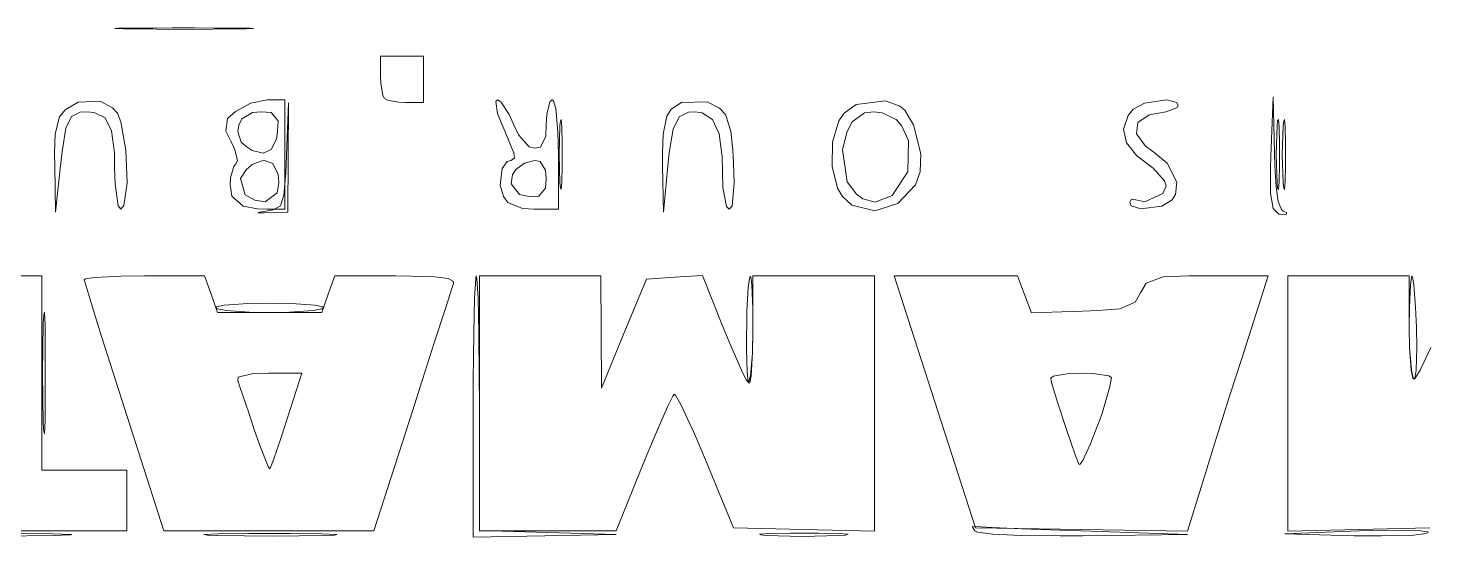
# Model space of a CAD drawing. Header units: millimetres. Extents: x 0 to 610, y 0 to 514.
# Drawn here: x 256.94 to 304.67, y 377.49 to 394.85 of the extents above; entities that cross this region are included whole.
import ezdxf

# ---------------------------------------------------------------- set-up
doc = ezdxf.new("R2010")
doc.units = ezdxf.units.MM
doc.header["$LTSCALE"] = 0.05
doc.layers.get('0').update_dxf_attribs({"plot": 0})
doc.layers.add('ETCH', color=5, linetype='Continuous', lineweight=0)

# ---------------------------------------------------------------- blocks, each defined once
blk = doc.blocks.new('ImageToStl.com_og-image')
for p, q in [((167.64, 73.59), (179.32, 73.87)), ((167.88, 74.37), (168.27, 74.52)), ((167.97, 74.23), (167.88, 74.37)), ((169.53, 74.02), (167.97, 74.23)), ((168.27, 74.52), (170.28, 74.76)), ((174.62, 73.95), (169.53, 74.02)), ((170.28, 74.76), (175.59, 74.92)), ((179.3, 74.08), (174.62, 73.95)), ((175.59, 74.92), (180.08, 74.87)), ((191.5, 74.58), (179.3, 74.08)), ((179.32, 73.87), (191, 74.15)), ((180.08, 74.87), (191.5, 74.58)), ((191, 74.15), (191, 53.12)), ((205.26, 66.85), (207.5, 74.11)), ((207.5, 74.66), (224.69, 74.87)), ((225, 74.09), (207.5, 74.66)), ((207.5, 74.11), (224.94, 73.85)), ((224.69, 74.87), (228.49, 74.9)), ((224.94, 73.85), (242.38, 73.59)), ((228.52, 73.97), (225, 74.09)), ((228.49, 74.9), (234.89, 74.85)), ((234.82, 73.73), (228.52, 73.97)), ((234.89, 74.85), (239.5, 74.64)), ((239.5, 74.64), (242.06, 74.31)), ((242.06, 74.31), (242.5, 74.09)), ((242.5, 74.09), (242.85, 73.45)), ((259, 53.12), (259, 74.15)), ((259, 74.15), (270.6, 73.87)), ((263.34, 74.63), (263.77, 74.76)), ((264.88, 74.53), (263.34, 74.63)), ((263.77, 74.76), (264.79, 74.83)), ((264.79, 74.83), (270.91, 74.98)), ((268.22, 74.48), (264.88, 74.53)), ((270.5, 74.47), (268.22, 74.48)), ((272.79, 74.48), (270.5, 74.47)), ((270.6, 73.87), (282.2, 73.59)), ((270.91, 74.98), (276.79, 74.83)), ((276.22, 74.53), (272.79, 74.48)), ((277.92, 74.63), (276.22, 74.53)), ((276.79, 74.83), (277.69, 74.75)), ((277.69, 74.75), (277.92, 74.63)), ((297.04, 63.01), (301.5, 74.07)), ((301.5, 74.66), (313.25, 74.87)), ((312.75, 74.34), (301.5, 74.66)), ((301.5, 74.07), (312.75, 74.08)), ((324, 74.02), (312.75, 74.34)), ((312.75, 74.08), (324, 74.09)), ((313.25, 74.87), (325, 75.09)), ((324, 74.09), (324, 53.09)), ((324, 53.06), (324, 74.02)), ((325, 75.09), (325, 53.59)), ((335.02, 54.34), (341.36, 74.09)), ((341.36, 74.09), (358.63, 74.09)), ((347.43, 74.65), (347.82, 74.77)), ((349.95, 74.56), (347.43, 74.65)), ((347.82, 74.77), (349.2, 74.83)), ((349.2, 74.83), (358.08, 74.97)), ((355.06, 74.51), (349.95, 74.56)), ((358.5, 74.5), (355.06, 74.51)), ((358.08, 74.97), (367.2, 74.83)), ((361.93, 74.51), (358.5, 74.5)), ((358.63, 74.09), (375.9, 74.09)), ((366.95, 74.56), (361.93, 74.51)), ((369.31, 74.65), (366.95, 74.56)), ((367.2, 74.83), (368.7, 74.77)), ((368.7, 74.77), (369.31, 74.65)), ((375.9, 74.09), (382.45, 53.7)), ((382, 69.09), (382, 74.09)), ((382, 74.09), (405.5, 74.09)), ((391.05, 74.66), (391.24, 74.74)), ((394.21, 74.57), (391.05, 74.66)), ((391.24, 74.74), (392.68, 74.8)), ((392.68, 74.8), (393.81, 74.84)), ((393.81, 74.84), (405.93, 74.97)), ((400.93, 74.53), (394.21, 74.57)), ((239.64, 73.52), (234.82, 73.73)), ((242.39, 73.36), (239.64, 73.52)), ((242.38, 73.59), (249.06, 52.84)), ((242.81, 73.3), (242.39, 73.36)), ((242.85, 73.45), (242.81, 73.3)), ((282.2, 73.59), (286.78, 62.39)), ((204.72, 65.11), (205.26, 66.85)), ((382, 64.09), (382, 69.09)), ((203.25, 60.44), (204.72, 65.11)), ((224.7, 62.47), (223.48, 59.85)), ((225.23, 63.16), (224.7, 62.47)), ((225.37, 63.09), (225.23, 63.16)), ((225.95, 61.56), (225.37, 63.09)), ((286.78, 62.39), (288.6, 58.07)), ((295.26, 58.68), (297.04, 63.01)), ((357.85, 62.37), (356.65, 58.84)), ((358.34, 63.65), (357.85, 62.37)), ((358.46, 63.88), (358.34, 63.65)), ((358.77, 63.47), (358.46, 63.88)), ((360.14, 60.02), (358.77, 63.47)), ((389, 64.09), (382, 64.09)), ((396, 64.09), (389, 64.09)), ((396, 48.09), (396, 64.09)), ((200.5, 51.75), (203.25, 60.44)), ((227.42, 57.36), (225.95, 61.56)), ((361.04, 57.4), (360.14, 60.02)), ((223.48, 59.85), (221.61, 54.88)), ((288.6, 58.07), (290.84, 53.27)), ((293.07, 53.67), (295.26, 58.68)), ((356.65, 58.84), (355.67, 55.81)), ((395.46, 55.88), (395.56, 58.11)), ((395.56, 58.11), (395.68, 57.66)), ((395.68, 57.66), (395.74, 56.34)), ((228.89, 52.89), (227.42, 57.36)), ((355.67, 55.81), (353.21, 48.09)), ((361.95, 54.66), (361.04, 57.4)), ((395.41, 51.23), (395.46, 55.88)), ((395.74, 56.34), (395.88, 48.09)), ((191, 53.12), (191, 32.09)), ((221.61, 54.88), (220.25, 50.29)), ((259, 32.09), (259, 53.12)), ((290.84, 53.27), (291.75, 51.72)), ((292.18, 51.87), (293.07, 53.67)), ((324, 53.09), (324, 32.09)), ((324.01, 48.84), (324, 53.06)), ((325, 53.59), (324.99, 49.27)), ((333.74, 50.35), (335.02, 54.34)), ((363.4, 50.36), (361.95, 54.66)), ((382.45, 53.7), (383.77, 49.6)), ((198.61, 45.84), (200.5, 51.75)), ((229.86, 49.63), (228.89, 52.89)), ((249.06, 52.84), (255.75, 32.09)), ((291.75, 51.72), (291.96, 51.57)), ((291.96, 51.57), (292.18, 51.87)), ((395.41, 48.09), (395.41, 51.23)), ((170.01, 48.91), (169.22, 47.63)), ((169.89, 47.63), (170.11, 48.92)), ((170.23, 49.09), (170.01, 48.91)), ((170.11, 48.92), (170.25, 49.09)), ((170.39, 48.91), (170.23, 49.09)), ((170.25, 49.09), (170.4, 48.92)), ((170.66, 47.63), (170.39, 48.91)), ((170.4, 48.92), (170.67, 47.63)), ((220.25, 50.29), (220.02, 48.84)), ((220.02, 48.84), (220.41, 48.55)), ((220.41, 48.55), (223.06, 48.15)), ((226.94, 48.16), (229.61, 48.6)), ((229.61, 48.6), (230, 48.93)), ((230, 48.93), (229.86, 49.63)), ((279.05, 44.66), (279.29, 48.54)), ((279.37, 48.51), (279.07, 44.81)), ((279.29, 48.54), (279.52, 49.71)), ((279.68, 49.54), (279.37, 48.51)), ((279.52, 49.71), (279.65, 49.77)), ((279.65, 49.77), (279.77, 49.47)), ((279.85, 49.54), (279.68, 49.54)), ((279.77, 49.47), (279.95, 47.95)), ((280.08, 49.18), (279.85, 49.54)), ((280.88, 47.59), (280.08, 49.18)), ((303.93, 50.59), (300.21, 41.59)), ((303.96, 41.34), (303.93, 50.59)), ((324.09, 41.35), (324.01, 48.84)), ((324.99, 49.27), (324.91, 41.59)), ((331.41, 43.1), (333.74, 50.35)), ((361.23, 48.16), (363.67, 48.76)), ((363.75, 49.34), (363.4, 50.36)), ((363.67, 48.76), (363.75, 49.34)), ((383.77, 49.6), (386.11, 42.22)), ((169.22, 47.63), (167.44, 43.89)), ((169.76, 43.89), (169.89, 47.63)), ((170.94, 43.89), (170.66, 47.63)), ((170.67, 47.63), (170.94, 43.89)), ((223.06, 48.15), (225, 48.09)), ((225, 48.09), (226.94, 48.16)), ((279.95, 47.95), (280.07, 44.09)), ((282.64, 43.59), (280.88, 47.59)), ((353.21, 48.09), (358.71, 48.09)), ((358.71, 48.09), (361.23, 48.16)), ((395.41, 44.94), (395.41, 48.09)), ((395.88, 48.09), (395.74, 39.84)), ((396, 32.09), (396, 48.09)), ((169.82, 40.59), (169.76, 43.89)), ((171, 40.59), (170.94, 43.89)), ((170.94, 43.89), (171, 40.59)), ((194.2, 32.09), (198.61, 45.84)), ((279.07, 44.81), (279, 41.29)), ((279, 41.09), (279.05, 44.66)), ((280.07, 44.09), (280, 37.88)), ((395.46, 40.29), (395.41, 44.94)), ((283.98, 40.29), (282.64, 43.59)), ((300.21, 41.59), (296.49, 32.59)), ((324.91, 41.59), (324.78, 35.77)), ((329.58, 37.42), (331.41, 43.1)), ((386.11, 42.22), (387.88, 36.54)), ((169.98, 37.29), (169.82, 40.59)), ((171, 40.59), (170.97, 37.29)), ((171, 32.09), (171, 40.59)), ((279, 41.29), (279, 32.09)), ((279.03, 37.5), (279, 41.09)), ((287.26, 31.99), (283.98, 40.29)), ((304, 32.09), (303.96, 41.34)), ((324.22, 35.68), (324.09, 41.35)), ((395.56, 38.06), (395.46, 40.29)), ((395.74, 39.84), (395.68, 38.52)), ((170.28, 33.55), (169.98, 37.29)), ((170.97, 37.29), (170.81, 33.55)), ((218.62, 37.49), (216.12, 36.39)), ((222.18, 37.78), (218.62, 37.49)), ((224.83, 37.88), (222.18, 37.78)), ((233.14, 38.17), (224.83, 37.88)), ((234.29, 35.13), (233.14, 38.17)), ((279.19, 33.54), (279.03, 37.5)), ((280, 37.88), (279.78, 34.01)), ((328.46, 33.99), (329.58, 37.42)), ((349.9, 38.09), (348.85, 35.09)), ((349.65, 37.34), (349.92, 37.49)), ((349.75, 37.19), (349.65, 37.34)), ((350.99, 36.92), (349.75, 37.19)), ((358.5, 38.09), (349.9, 38.09)), ((349.92, 37.49), (351.35, 37.76)), ((354.92, 36.65), (350.99, 36.92)), ((351.35, 37.76), (355.21, 38.03)), ((355.21, 38.03), (358.5, 38.09)), ((367.1, 38.09), (358.5, 38.09)), ((358.5, 38.09), (361.79, 38.03)), ((361.79, 38.03), (365.65, 37.76)), ((366.01, 36.92), (362.08, 36.65)), ((365.65, 37.76), (367.08, 37.49)), ((367.25, 37.19), (366.01, 36.92)), ((367.08, 37.49), (367.35, 37.34)), ((368.15, 35.09), (367.1, 38.09)), ((367.35, 37.34), (367.25, 37.19)), ((395.68, 38.52), (395.56, 38.06)), ((215.21, 34.84), (214.28, 33.26)), ((216.12, 36.39), (215.21, 34.84)), ((235.44, 32.09), (234.29, 35.13)), ((324.4, 32.52), (324.22, 35.68)), ((324.78, 35.77), (324.6, 32.53)), ((348.85, 35.09), (347.8, 32.09)), ((358.5, 36.59), (354.92, 36.65)), ((362.08, 36.65), (358.5, 36.59)), ((369.2, 32.09), (368.15, 35.09)), ((387.88, 36.54), (388.87, 33.24)), ((170.48, 32.26), (170.28, 33.55)), ((170.81, 33.55), (170.66, 32.26)), ((214.28, 33.26), (211.52, 32.24)), ((279.34, 32.29), (279.19, 33.54)), ((279.43, 32.19), (279.34, 32.29)), ((279.56, 32.49), (279.43, 32.19)), ((279.78, 34.01), (279.56, 32.49)), ((291.88, 32.29), (287.26, 31.99)), ((296.49, 32.59), (291.88, 32.29)), ((324.5, 32.09), (324.4, 32.52)), ((324.6, 32.53), (324.5, 32.09)), ((328.24, 33.34), (328.46, 33.99)), ((328.24, 33.01), (328.24, 33.34)), ((329.11, 32.53), (328.24, 33.01)), ((331.35, 32.23), (329.11, 32.53)), ((387.3, 32.36), (382.94, 32.14)), ((388.8, 32.58), (387.3, 32.36)), ((389, 32.7), (388.8, 32.58)), ((388.87, 33.24), (389, 32.7)), ((170.57, 32.09), (170.48, 32.26)), ((170.66, 32.26), (170.57, 32.09)), ((181, 32.09), (171, 32.09)), ((191, 32.09), (181, 32.09)), ((204.04, 32.09), (194.2, 32.09)), ((207.27, 32.09), (204.04, 32.09)), ((211.52, 32.24), (207.27, 32.09)), ((245.59, 32.09), (235.44, 32.09)), ((255.75, 32.09), (245.59, 32.09)), ((269, 32.09), (259, 32.09)), ((279, 32.09), (269, 32.09)), ((314, 32.09), (304, 32.09)), ((324, 32.09), (314, 32.09)), ((335.19, 32.1), (331.35, 32.23)), ((337.8, 32.09), (335.19, 32.1)), ((347.8, 32.09), (337.8, 32.09)), ((379.1, 32.09), (369.2, 32.09)), ((382.94, 32.14), (379.1, 32.09)), ((406, 32.09), (396, 32.09)), ((191.2, 21.65), (191.22, 21.92)), ((191.75, 21.4), (191.2, 21.65)), ((191.22, 21.92), (191.78, 21.98)), ((192.05, 21.14), (191.75, 21.4)), ((191.78, 21.98), (192.45, 21.92)), ((192.55, 19.83), (192.05, 21.14)), ((192.45, 21.92), (193.37, 20.96)), ((193.37, 20.96), (193.81, 18.5)), ((211.7, 20.58), (215.16, 21.02)), ((215.16, 21.02), (216.76, 20.52)), ((255.14, 20.16), (258.93, 21.37)), ((258.93, 21.37), (262.69, 20.4)), ((282.43, 20.6), (282.89, 21.06)), ((282.89, 21.06), (283.36, 20.64)), ((293.06, 14.54), (293.71, 21.56)), ((293.71, 21.56), (293.85, 13.88)), ((311, 12.06), (311, 21.06)), ((311, 21.06), (314.96, 21.06)), ((314.96, 21.06), (316.89, 20.96)), ((316.89, 20.96), (319.3, 19.99)), ((355.44, 12.56), (355.5, 21.56)), ((355.5, 21.56), (358.5, 21.65)), ((356, 12.06), (356, 21.06)), ((356, 21.06), (358.92, 21.06)), ((357.9, 21.19), (356.73, 20.55)), ((358.79, 21.34), (357.9, 21.19)), ((358.5, 21.65), (359.41, 21.68)), ((360.18, 21.56), (358.79, 21.34)), ((358.92, 21.06), (360.51, 21.01)), ((359.41, 21.68), (360.46, 21.69)), ((360.46, 21.69), (360.18, 21.56)), ((360.51, 21.01), (362.88, 20.59)), ((382.47, 20.49), (383, 21.06)), ((383, 21.06), (383.4, 20.54)), ((392.97, 14.39), (393.73, 21.56)), ((393.73, 21.56), (393.86, 13.97)), ((192.91, 17.44), (192.55, 19.83)), ((193.81, 18.5), (193.85, 14.07)), ((209.23, 16.65), (209.47, 18.68)), ((209.47, 18.68), (210.01, 19.57)), ((210.01, 19.57), (211.7, 20.58)), ((211.55, 18.51), (211.01, 17.24)), ((214.51, 19.89), (211.55, 18.51)), ((215.99, 19.57), (214.51, 19.89)), ((216.7, 19.44), (215.99, 19.57)), ((217, 20), (216.7, 19.44)), ((216.76, 20.52), (217, 20)), ((252.26, 17.1), (255.14, 20.16)), ((256.07, 18.83), (253.53, 14.93)), ((258.88, 19.92), (256.07, 18.83)), ((260.92, 19.36), (258.88, 19.92)), ((261.94, 18.62), (260.92, 19.36)), ((263.47, 16.59), (261.94, 18.62)), ((262.69, 20.4), (264.24, 19.01)), ((264.24, 19.01), (265.06, 17.64)), ((282.06, 16.81), (282.43, 20.6)), ((283.36, 20.64), (283.92, 17.54)), ((314.23, 18.95), (313.09, 17.6)), ((315.53, 19.06), (314.23, 18.95)), ((317.41, 18.66), (315.53, 19.06)), ((318.77, 16.92), (317.41, 18.66)), ((319.3, 19.99), (320.02, 19.02)), ((320.02, 19.02), (320.57, 17.15)), ((356.14, 18.79), (355.85, 15.09)), ((356.73, 20.55), (356.14, 18.79)), ((359.22, 19.86), (357.25, 18.39)), ((360.92, 19.59), (359.22, 19.86)), ((362.51, 18.71), (360.92, 19.59)), ((363.3, 16.03), (362.51, 18.71)), ((362.88, 20.59), (364.7, 18.95)), ((364.7, 18.95), (365, 17.01)), ((381.97, 16.74), (382.47, 20.49)), ((383.4, 20.54), (383.92, 16.96)), ((191.37, 13.87), (191.42, 16.55)), ((191.42, 16.55), (191.53, 17.83)), ((191.53, 17.83), (191.66, 17.57)), ((191.66, 17.57), (191.74, 16.81)), ((191.74, 16.81), (191.89, 12.06)), ((192.37, 13.87), (192.42, 16.55)), ((192.42, 16.55), (192.53, 17.83)), ((192.53, 17.83), (192.66, 17.57)), ((192.66, 17.57), (192.74, 16.81)), ((192.74, 16.81), (192.89, 12.06)), ((193.14, 13.92), (192.91, 17.44)), ((210.81, 13.5), (209.23, 16.65)), ((211.01, 17.24), (211.29, 16.41)), ((211.29, 16.41), (213.16, 14.31)), ((251.48, 14.96), (252.26, 17.1)), ((264.26, 11.24), (263.47, 16.59)), ((265.06, 17.64), (265.96, 14.03)), ((282.17, 13.46), (282.06, 16.81)), ((283.92, 17.54), (284, 15)), ((310.37, 13.87), (310.42, 16.55)), ((310.42, 16.55), (310.53, 17.83)), ((310.53, 17.83), (310.66, 17.57)), ((310.66, 17.57), (310.74, 16.81)), ((310.74, 16.81), (310.89, 12.06)), ((313.09, 17.6), (313, 16.06)), ((318.52, 15.36), (318.77, 16.92)), ((320.57, 17.15), (320.24, 14.36)), ((357.25, 18.39), (357, 16.67)), ((357, 16.67), (357.12, 15.36)), ((365, 17.01), (364.93, 15.87)), ((382.16, 11.39), (381.97, 16.74)), ((383.92, 16.96), (384, 14.26)), ((191.36, 12.06), (191.37, 13.87)), ((192.36, 12.06), (192.37, 13.87)), ((193.2, 11.73), (193.14, 13.92)), ((193.85, 14.07), (193.75, 10.98)), ((213.16, 14.31), (214.51, 13.3)), ((251.35, 11.96), (251.48, 14.96)), ((253.53, 14.93), (253.38, 9.78)), ((265.96, 14.03), (265.88, 10.03)), ((284, 15), (284.06, 12.49)), ((292.77, 11.77), (293.06, 14.54)), ((293.85, 13.88), (293.87, 11.87)), ((310.36, 12.06), (310.37, 13.87)), ((313, 16.06), (313.09, 14.64)), ((313.09, 14.64), (313.99, 13.21)), ((316.57, 13.5), (317.99, 14.55)), ((317.99, 14.55), (318.52, 15.36)), ((320.24, 14.36), (319.4, 13.23)), ((355.85, 15.09), (355.73, 12.25)), ((357.12, 15.36), (357.97, 13.58)), ((361.36, 13.72), (362.39, 14.59)), ((362.39, 14.59), (363.3, 16.03)), ((364.42, 14.05), (364.06, 13.6)), ((364.93, 15.87), (364.42, 14.05)), ((384, 14.26), (384.05, 11.78)), ((392.66, 11.59), (392.97, 14.39)), ((393.86, 13.97), (393.88, 11.84)), ((191.37, 10.25), (191.36, 12.06)), ((191.89, 12.06), (191.74, 7.31)), ((192.37, 10.25), (192.36, 12.06)), ((192.89, 12.06), (192.74, 7.31)), ((193.41, 2.56), (193.2, 11.73)), ((213.02, 11.71), (210.81, 13.5)), ((214.39, 10.73), (213.02, 11.71)), ((214.51, 13.3), (215.81, 12.32)), ((215.81, 12.32), (217.53, 10.18)), ((252.56, 7.19), (251.35, 11.96)), ((282.29, 11.39), (282.17, 13.46)), ((284.06, 12.49), (284.56, 8.67)), ((292.12, 7.92), (292.77, 11.77)), ((293.87, 11.87), (293.76, 8.72)), ((310.37, 10.25), (310.36, 12.06)), ((310.89, 12.06), (310.74, 7.31)), ((311.07, 8.41), (311, 12.06)), ((313.99, 13.21), (314.88, 13.06)), ((314.88, 13.06), (316.57, 13.5)), ((318.83, 13.06), (318.24, 12.69)), ((318.24, 12.69), (318.3, 11.81)), ((318.3, 11.81), (318.63, 11.03)), ((319.4, 13.23), (318.83, 13.06)), ((355.39, 3.56), (355.44, 12.56)), ((355.73, 12.25), (355.39, 3.56)), ((356, 3.06), (356, 12.06)), ((357.97, 13.58), (359.46, 13.01)), ((359.57, 11.87), (358.23, 11.23)), ((359.46, 13.01), (361.36, 13.72)), ((361.36, 11.41), (359.57, 11.87)), ((364.06, 13.6), (363.81, 13.14)), ((363.81, 13.14), (364.21, 11.24)), ((384.05, 11.78), (384.5, 8.16)), ((392.01, 7.76), (392.66, 11.59)), ((393.88, 11.84), (393.77, 8.67)), ((191.42, 7.57), (191.37, 10.25)), ((192.42, 7.57), (192.37, 10.25)), ((193.75, 10.98), (193.41, 2.56)), ((215.86, 8.68), (214.39, 10.73)), ((217.53, 10.18), (218.03, 7.91)), ((253.38, 9.78), (254.56, 7.28)), ((263.46, 8.31), (264.26, 11.24)), ((265.88, 10.03), (264.84, 6.53)), ((282.62, 8.25), (282.29, 11.39)), ((310.42, 7.57), (310.37, 10.25)), ((313.95, 10.89), (313.08, 9.06)), ((314.89, 11.06), (313.95, 10.89)), ((315.82, 10.82), (314.89, 11.06)), ((317.56, 8.82), (315.82, 10.82)), ((318.63, 11.03), (319.76, 8.37)), ((357.39, 9.54), (357.19, 8.3)), ((358.23, 11.23), (357.39, 9.54)), ((362.39, 10.76), (361.36, 11.41)), ((363.19, 10.03), (362.39, 10.76)), ((363.76, 8.3), (363.19, 10.03)), ((364.21, 11.24), (364.81, 9.99)), ((364.81, 9.99), (365.72, 8.23)), ((382.96, 6.69), (382.16, 11.39)), ((191.53, 6.29), (191.42, 7.57)), ((191.74, 7.31), (191.66, 6.55)), ((192.53, 6.29), (192.42, 7.57)), ((192.74, 7.31), (192.66, 6.55)), ((215.64, 6.83), (215.86, 8.68)), ((218.03, 7.91), (217.28, 5.68)), ((254, 4.8), (252.56, 7.19)), ((254.56, 7.28), (255.42, 6.32)), ((262.66, 6.69), (263.46, 8.31)), ((283.51, 5.49), (282.62, 8.25)), ((284.56, 8.67), (285.63, 6.3)), ((291.14, 5.89), (292.12, 7.92)), ((293.76, 8.72), (293.17, 5.76)), ((310.53, 6.29), (310.42, 7.57)), ((310.74, 7.31), (310.66, 6.55)), ((311.42, 4.5), (311.07, 8.41)), ((313, 7.06), (312.92, 5.51)), ((313.08, 9.06), (313, 7.06)), ((318.38, 7.06), (317.56, 8.82)), ((319.09, 5.51), (318.38, 7.06)), ((319.76, 8.37), (320.42, 6.81)), ((357.19, 8.3), (357.09, 6.53)), ((363.07, 6.22), (363.56, 7.24)), ((363.56, 7.24), (363.76, 8.3)), ((365.72, 8.23), (365.44, 6.17)), ((384.5, 8.16), (385.56, 6.06)), ((391.1, 5.81), (392.01, 7.76)), ((393.77, 8.67), (393.08, 5.86)), ((191.66, 6.55), (191.53, 6.29)), ((192.66, 6.55), (192.53, 6.29)), ((209.26, 4.39), (210.99, 5.05)), ((210.99, 5.05), (212.25, 5.25)), ((212.25, 5.25), (213.78, 5.55)), ((213.78, 5.55), (215.64, 6.83)), ((216.43, 4.63), (214.55, 3.6)), ((217.28, 5.68), (216.43, 4.63)), ((254.83, 4.1), (254, 4.8)), ((255.42, 6.32), (257.71, 5.2)), ((257.71, 5.2), (259.11, 5.06)), ((259.11, 5.06), (260.66, 5.2)), ((260.66, 5.2), (262.66, 6.69)), ((263.96, 5.25), (262.03, 3.86)), ((264.84, 6.53), (263.96, 5.25)), ((284.47, 4.46), (283.51, 5.49)), ((285.63, 6.3), (287.35, 5.19)), ((287.35, 5.19), (288.48, 5.06)), ((288.48, 5.06), (289.57, 5.13)), ((289.57, 5.13), (291.14, 5.89)), ((292.43, 4.63), (290.72, 3.52)), ((293.17, 5.76), (292.43, 4.63)), ((310.66, 6.55), (310.53, 6.29)), ((312.92, 5.51), (312.39, 3.38)), ((320.48, 3.38), (319.09, 5.51)), ((320.42, 6.81), (320.99, 5.31)), ((320.99, 5.31), (321.29, 3.34)), ((357.09, 6.53), (358.24, 5.15)), ((358.24, 5.15), (359.87, 5.06)), ((359.87, 5.06), (361.3, 5.18)), ((361.3, 5.18), (363.07, 6.22)), ((364.14, 5.01), (361.62, 3.63)), ((365.44, 6.17), (364.14, 5.01)), ((383.56, 5.28), (382.96, 6.69)), ((384.35, 4.4), (383.56, 5.28)), ((385.56, 6.06), (387.39, 5.16)), ((387.39, 5.16), (388.64, 5.06)), ((388.64, 5.06), (389.65, 5.12)), ((389.65, 5.12), (391.1, 5.81)), ((392.17, 4.72), (389.99, 3.44)), ((393.08, 5.86), (392.17, 4.72)), ((209, 4), (209.26, 4.39)), ((209.25, 3.51), (209, 4)), ((210.9, 3.07), (209.25, 3.51)), ((214.55, 3.6), (210.9, 3.07)), ((257.16, 3.25), (254.83, 4.1)), ((262.03, 3.86), (257.16, 3.25)), ((286.5, 3.43), (284.47, 4.46)), ((290.72, 3.52), (286.5, 3.43)), ((311.79, 3.23), (311.42, 4.5)), ((312, 3.06), (311.79, 3.23)), ((312.39, 3.38), (312, 3.06)), ((321.01, 3.06), (320.48, 3.38)), ((321.29, 3.34), (321.01, 3.06)), ((358.89, 3.06), (356, 3.06)), ((361.62, 3.63), (358.89, 3.06)), ((386.41, 3.31), (384.35, 4.4)), ((389.99, 3.44), (386.41, 3.31))]:
    blk.add_line(p, q)
blk = doc.blocks.new('percepio')
for p, q in [((807, 153.58), (807, 160.58)), ((807, 160.58), (812.3, 160.58)), ((812.3, 160.58), (814.45, 160.49)), ((814.45, 160.49), (817.92, 159.85)), ((817.92, 159.85), (818.8, 159.38)), ((818.8, 159.38), (819.27, 158.46)), ((819.27, 158.46), (819.91, 154.73)), ((807, 146.58), (807, 153.58)), ((819.91, 154.73), (820, 152.38)), ((820, 152.38), (820, 146.58)), ((813.5, 146.58), (807, 146.58)), ((820, 146.58), (813.5, 146.58)), ((858.37, 138.19), (858.77, 138.24)), ((859.38, 138.14), (858.37, 138.19)), ((858.77, 138.24), (860.66, 138.3)), ((861.73, 138.1), (859.38, 138.14)), ((860.66, 138.3), (862.19, 138.33)), ((865.35, 138.07), (861.73, 138.1)), ((862.19, 138.33), (879.06, 138.45)), ((870.17, 138.04), (865.35, 138.07)), ((876.12, 138.03), (870.17, 138.04)), ((879.5, 138.03), (876.12, 138.03)), ((879.06, 138.45), (896.19, 138.33)), ((882.87, 138.03), (879.5, 138.03)), ((888.8, 138.05), (882.87, 138.03)), ((893.57, 138.07), (888.8, 138.05)), ((897.13, 138.1), (893.57, 138.07)), ((896.19, 138.33), (897.77, 138.3)), ((899.39, 138.14), (897.13, 138.1)), ((897.77, 138.3), (899.78, 138.24)), ((900.3, 138.19), (899.39, 138.14)), ((899.78, 138.24), (900.3, 138.19))]:
    blk.add_line(p, q)

msp = doc.modelspace()

# ---------------------------------------------------------------- block references
at = {"layer": 'ETCH', "rotation": 180}
for name, p, xscale, yscale, zscale in [('percepio', (361.318, 410.403), 0.1126461117942287, 0.1126461117942287, 0.1126461117942287), ('ImageToStl.com_og-image', (339.405, 393.04), 0.2070645499387876, 0.2070645499387876, 0.2070645499387876)]:
    msp.add_blockref(name, p, dxfattribs=dict(at, xscale=xscale, yscale=yscale, zscale=zscale))

doc.saveas('drawing.dxf')
